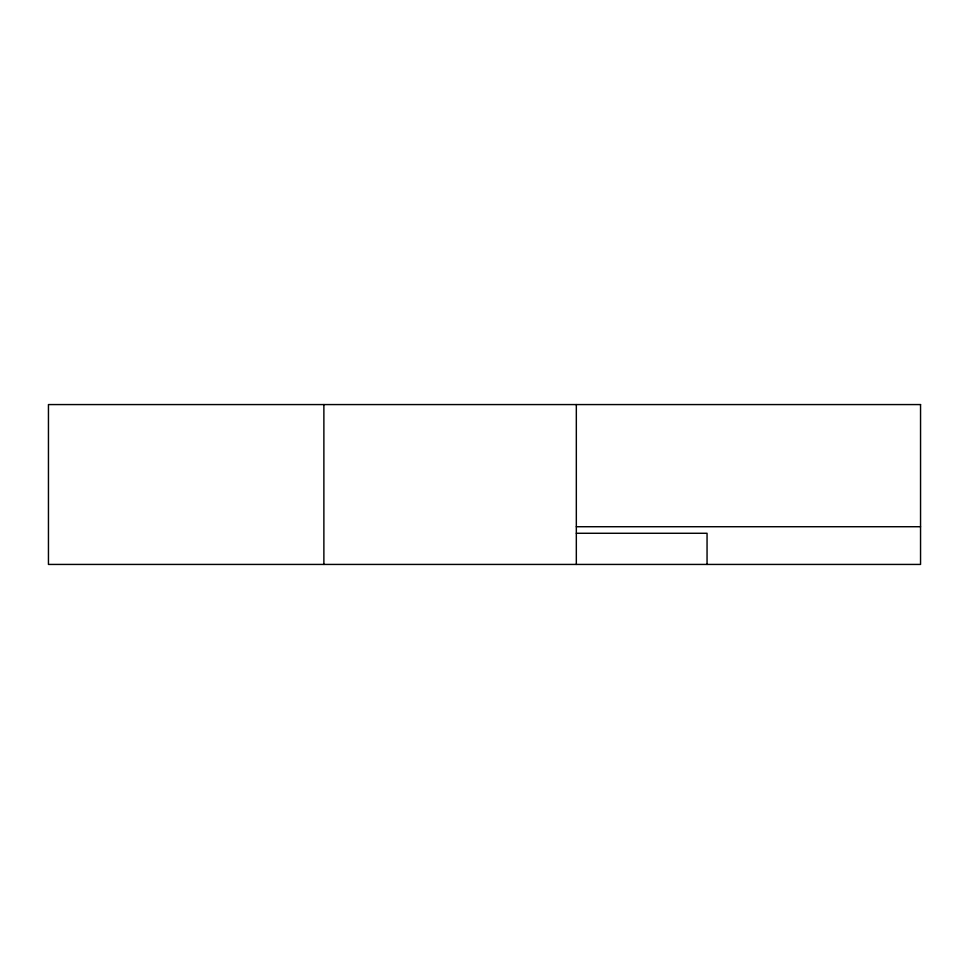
<?xml version="1.0" encoding="UTF-8"?>
<svg xmlns="http://www.w3.org/2000/svg" width="969" height="969" viewBox="0 0 969 969"><rect width="100%" height="100%" fill="white"/><g stroke="black" fill="none" stroke-linecap="round" stroke-linejoin="round"><path stroke-width="1.45" d="M576.325 526.724L920.55 526.724M576.325 533.277L707.055 533.277L707.055 564.43M576.325 404.57L576.325 564.43M323.876 404.57L323.876 564.43M920.55 404.57L48.45 404.57L48.45 564.43L920.55 564.43L920.55 404.57"/></g></svg>
